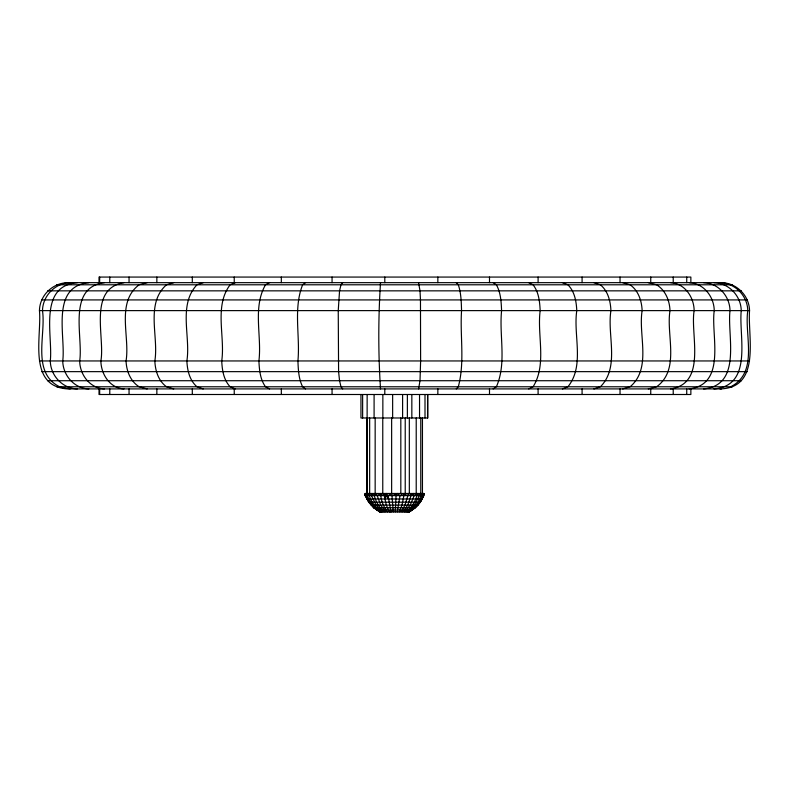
<?xml version="1.0" encoding="UTF-8"?>
<svg xmlns="http://www.w3.org/2000/svg" width="789" height="789" viewBox="0 0 789 789"><rect width="100%" height="100%" fill="white"/><g stroke="black" fill="none" stroke-linecap="round" stroke-linejoin="round"><path stroke-width="1.18" d="M404.353 511.933L410.26 505.088L414.205 495.6L417.302 493.48L417.282 495.6L420.468 493.48L421.247 495.6L418.012 502.169L413.475 507.712L407.874 511.933M367.043 498.993L365.268 493.48L365.149 495.6L368.69 502.169L373.68 507.712L379.825 511.933L409.175 511.933L415.32 507.712L420.31 502.169L423.851 495.6L423.732 493.48L365.268 493.48L365.149 495.6L423.851 495.6L423.703 493.48C420.685 500.985 415.902 508.067 408.574 511.933M395.279 511.933L396.048 495.6L397.548 493.48L400.023 495.6L397.262 511.933M385.851 511.933L380.663 505.088L377.201 495.6L380.811 493.48C380.594 500.058 383.503 506.775 387.547 511.933M390.318 511.933L390.594 510L388.08 495.6L386.146 493.48L380.821 495.6L380.811 493.48M417.302 493.48C416.089 500.788 411.74 507.583 405.743 511.933M380.949 511.933C373.848 507.988 369.183 500.966 366.461 493.48L366.116 495.6L369.538 502.169L374.361 507.712L380.308 511.933M721.59 388.908L67.41 388.908C27.27 386.216 41.866 336.173 39.45 310.619C39.706 294.908 53.415 282.245 69.028 282.659M719.972 388.908C761.553 388.05 747.548 336.578 749.55 310.619C749.254 295.609 736.61 282.955 721.59 282.659L67.41 282.659M414.205 495.6L413.258 493.48L408.465 495.6L408.495 493.48L404.984 505.088L401.049 511.933M380.525 282.659C378.227 317.898 378.227 353.669 380.525 388.908M382.971 511.933L376.057 505.088L371.441 495.6L371.915 493.48L371.944 495.6L376.008 493.48L377.201 495.6M418.564 388.908L420.014 380.722L420.616 360.948L420.468 299.919L420.014 290.845L418.564 282.659M384.795 498.993L386.146 495.6L386.146 493.48L384.243 495.6L386.294 505.088L389.371 511.933L390.594 510L391.295 511.933M367.526 499.782L373.917 507.712L379.992 511.933L373.828 507.712L368.877 502.169L365.356 495.6L366.461 493.48M420.468 493.48L414.373 505.088L406.927 511.933M399.204 511.933L402.015 505.088L403.899 495.6L403.189 493.48L400.023 495.6M367.398 495.6L368.69 493.48L371.441 495.6M421.247 495.6L422.648 493.48L422.648 495.6M342.673 282.659L340.986 284.79L339.546 290.845L338.244 310.619L338.589 371.649L339.546 380.722L340.986 386.778L342.673 388.908M376.008 493.48L374.134 495.6L376.59 502.169L380.051 507.712L384.312 511.933M402.775 511.933L407.745 505.088L411.059 495.6L413.258 493.48M456.279 388.908L458.301 386.778C464.997 362.052 459.859 335.848 461.555 310.619C461.289 301.95 461.151 293.084 458.301 284.79L456.279 282.659M417.203 505.088L408.692 511.933M305.53 282.659L302.621 284.79C293.084 308.834 300.284 335.867 297.926 360.948C298.281 369.696 298.607 378.799 302.621 386.778L305.53 388.908M730.614 386.778C759.028 372.733 744.155 335 747.785 310.619C747.499 295.658 734.963 282.965 719.972 282.659M493.155 388.908L496.38 386.778C506.893 363.019 499.013 335.631 501.587 310.619C501.212 301.832 500.778 292.64 496.38 284.79L493.155 282.659M388.08 495.6L391.798 493.48L393.267 511.933M269.582 282.659L265.498 284.79C252.401 307.671 261.987 336.104 258.91 360.948C259.325 369.863 260.114 379.312 265.498 386.778L269.582 388.908M528.699 388.908L533.088 386.778C547.073 364.242 536.924 335.394 540.169 310.619C539.735 301.654 538.798 292.117 533.088 284.79L528.699 282.659M235.329 282.659L230.122 284.79C213.849 306.329 225.319 336.341 221.729 360.948C222.163 370.09 223.603 379.844 230.122 386.778L235.329 388.908M562.419 388.908L567.912 386.778C584.965 365.603 573.08 335.177 576.779 310.619C576.335 301.408 574.708 291.585 567.912 284.79L562.419 282.659M392.044 495.6L397.548 493.48M203.227 282.659L196.974 284.79C177.929 304.958 190.79 336.518 186.875 360.948C187.318 370.366 189.528 380.347 196.974 386.778L203.227 388.908M593.88 388.908L600.399 386.778C620.105 366.974 606.948 335.009 610.923 310.619C610.489 301.122 608.053 291.092 600.399 284.79L593.88 282.659M173.708 282.659L166.489 284.79C145.097 303.617 158.905 336.647 154.841 360.948C155.265 370.672 158.313 380.791 166.489 386.778L173.708 388.908M622.639 388.908L630.105 386.778C652.059 368.285 638.054 334.901 642.138 310.619C641.713 300.806 638.449 290.668 630.105 284.79L622.639 282.659M147.178 282.659L139.091 284.79C115.727 302.404 130.136 336.706 126.043 360.948C126.467 370.998 130.343 381.166 139.091 386.778L147.178 388.908M648.311 388.908L656.616 386.778C680.443 369.469 665.926 334.852 670.009 310.619C669.585 300.491 665.502 290.322 656.616 284.79L648.311 282.659M123.991 282.659C87.638 288.399 105.193 337.574 100.874 360.948C101.031 374.154 109.819 388.158 123.991 388.908M670.561 388.908C707.329 383.503 690 334.171 694.152 310.619C694.004 297.236 684.822 283.34 670.561 282.659M104.464 282.659C66.7 287.255 83.397 336.913 79.679 360.948C79.847 374.775 89.985 388.366 104.464 388.908M689.073 388.908C727.142 384.559 710.672 334.822 714.242 310.619C714.075 296.644 703.62 283.162 689.073 282.659M88.861 282.659C50.052 286.417 65.931 336.311 62.735 360.948C62.942 375.278 74.146 388.484 88.861 388.908M703.591 388.908C742.627 385.328 726.945 335.394 730.012 310.619C729.795 296.181 718.355 283.064 703.591 282.659M77.391 282.659C37.852 285.835 53.07 335.838 50.289 360.948C50.535 375.643 62.509 388.553 77.391 388.908M713.946 388.908C753.623 385.851 738.543 335.838 741.246 310.619C740.979 295.845 728.849 282.995 713.946 282.659M70.201 282.659C55.23 282.975 42.774 295.697 42.488 310.619C46.127 335 31.254 372.684 59.599 386.778M56.709 284.79L732.291 284.79M47.636 290.845L741.364 290.845M41.58 299.919L747.42 299.919M39.45 310.619L749.55 310.619M39.45 360.948L749.55 360.948M41.58 371.649L747.42 371.649M47.636 380.722L741.364 380.722M56.709 386.778L732.291 386.778M366.727 498.993L422.273 498.993M368.69 502.169L420.31 502.169M371.017 505.088L417.983 505.088M373.68 507.712L415.32 507.712M376.629 510L412.371 510M59.569 387.014L70.201 388.908M403.189 493.48L407.597 495.6M379.41 511.292L371.984 505.088M381.837 511.933C375.298 507.81 370.406 501.025 368.69 493.48M386.146 495.6L388.425 498.993M365.297 493.48L365.356 495.6M690.858 282.659L690.858 277.067L99.02 277.067L99.02 282.659M690.858 388.908L690.858 394.5L99.02 394.5L99.02 388.908M686.736 277.067L686.736 282.659M686.736 388.908L686.736 394.5M673.224 277.067L673.224 282.659M673.224 388.908L673.224 394.5M650.747 277.067L650.747 282.659M650.747 388.908L650.747 394.5M620.036 277.067L620.036 282.659M620.036 388.908L620.036 394.5M582.085 277.067L582.085 282.659M582.085 388.908L582.085 394.5M538.098 277.067L538.098 282.659M538.098 388.908L538.098 394.5M489.496 277.067L489.496 282.659M489.496 388.908L489.496 394.5M437.846 277.067L437.846 282.659M437.846 388.908L437.846 394.5M427.766 394.717L427.766 417.983L360.958 417.983L360.958 394.717M427.569 394.717L427.569 417.983M425.005 394.717L425.005 417.983M422.45 417.983L422.45 493.48M420.764 417.983L420.764 493.48M419.541 394.717L419.541 417.983M416.217 417.983L416.217 493.48M411.838 394.717L411.838 417.983M409.323 417.983L409.323 493.48M407.371 394.717L407.371 417.983M405.221 417.983L405.221 493.48M402.607 394.717L402.607 417.983M400.822 417.983L400.822 493.48M392.646 394.717L392.646 417.983M391.64 417.983L391.64 493.48M384.795 277.067L384.795 282.659M384.795 388.908L384.795 394.5M382.852 394.717L382.852 417.983M382.764 417.983L382.764 493.48M375.16 417.983L375.16 493.48M374.094 394.717L374.094 417.983M369.656 417.983L369.656 493.48M367.151 394.717L367.013 493.48M366.836 417.983L366.836 493.48M362.634 394.717L362.634 417.983M332.061 277.067L332.061 282.659M332.061 388.908L332.061 394.5M281.328 277.067L281.328 282.659M281.328 388.908L281.328 394.5M234.234 277.067L234.234 282.659M234.234 388.908L234.234 394.5M192.299 277.067L192.299 282.659M192.299 388.908L192.299 394.5M156.853 277.067L156.853 282.659M156.853 388.908L156.853 394.5M129.051 277.067L129.051 282.659M129.051 388.908L129.051 394.5M109.779 277.067L109.779 282.659M109.779 388.908L109.779 394.5M99.661 277.067L99.661 282.659M99.661 388.908L99.661 394.5M423.703 493.48C422.726 501.548 415.862 508.008 409.067 511.933C415.892 507.948 422.431 501.508 423.732 493.48"/></g></svg>
